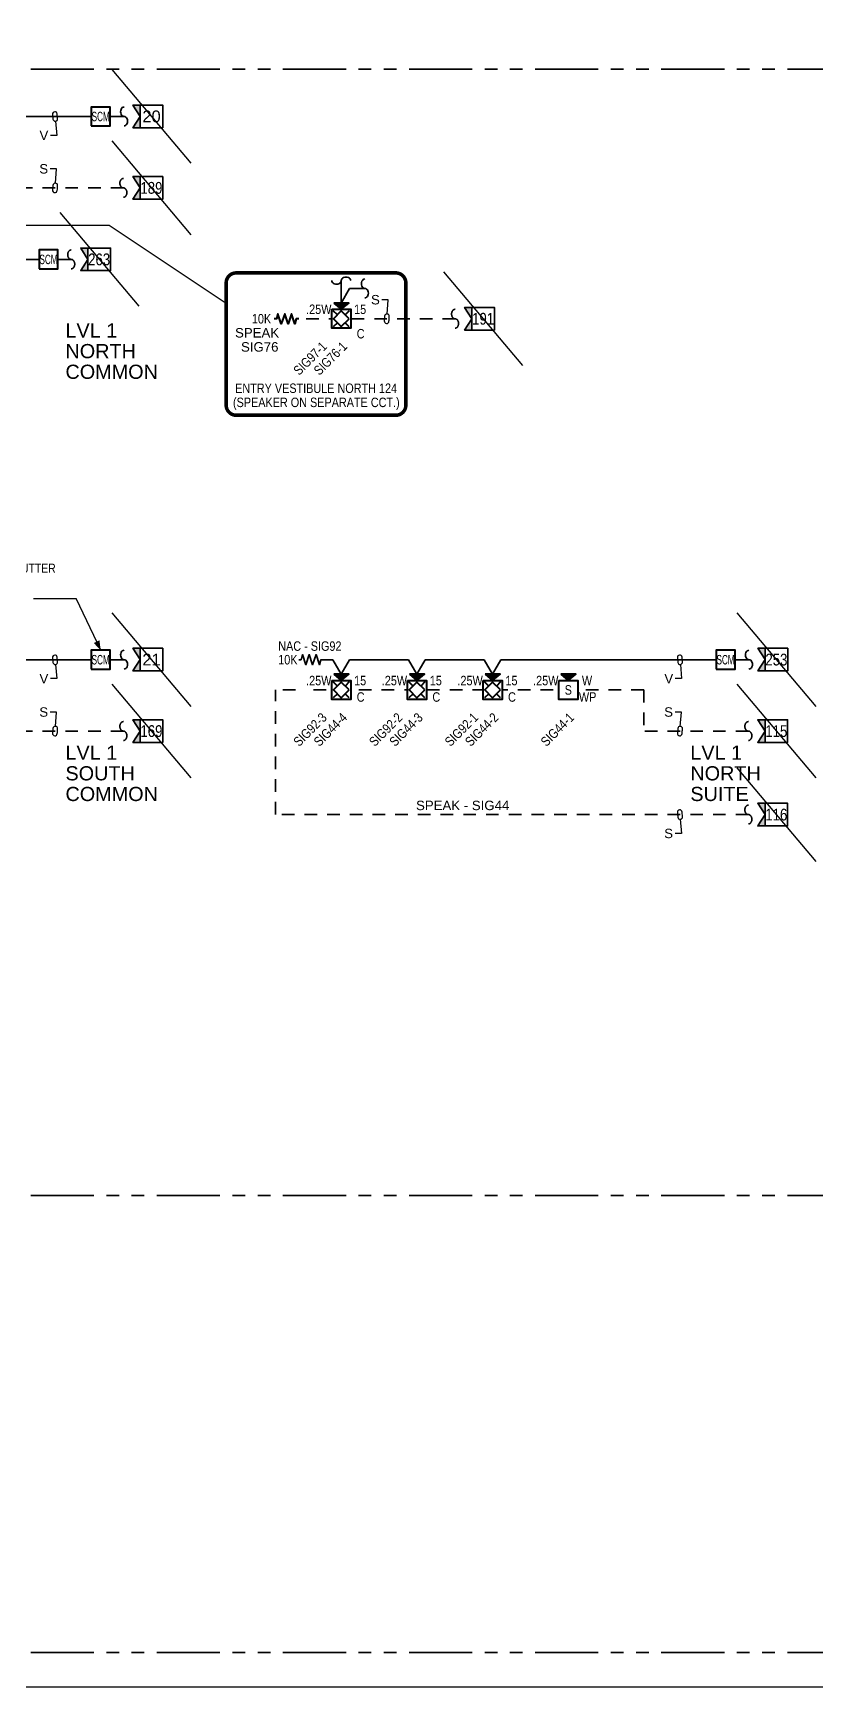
# Model space of a CAD drawing. Header units: inches. Extents: x 84 to 207, y -12 to 77.
# Drawn here: x 129.04 to 136.79, y -6.19 to 10.21 of the extents above; entities that cross this region are included whole.
import ezdxf
from ezdxf import colors
from ezdxf.entities.mleader import LeaderData, LeaderLine
from ezdxf.enums import TextEntityAlignment as Align
from ezdxf.math import Vec2, Vec3

# ---------------------------------------------------------------- set-up
doc = ezdxf.new("R2010")
doc.units = ezdxf.units.IN
doc.header["$MEASUREMENT"] = 0
doc.set_wipeout_variables(frame=1)
for name, pattern in [('DASHDOT', [1, 0.5, -0.25, 0, -0.25]), ('HIDDEN2', [0.1875, 0.125, -0.0625]), ('PHANTOM2', [1.25, 0.625, -0.125, 0.125, -0.125, 0.125, -0.125])]:
    doc.linetypes.add(name, pattern=pattern)
for name, color, linetype, lineweight in [('F-ALRM-DTCT', 23, 'Continuous', 40), ('F-ALRM-INDC', 83, 'Continuous', 40), ('F-ALRM-WIRE', 6, 'Continuous', 35), ('F-ALRM-WIRE-DTCT', 151, 'Continuous', 35), ('F-ALRM-WIRE-INDC', 3, 'Continuous', 35), ('F-ALRM-WIRE-SPKR', 221, 'HIDDEN2', 35), ('F-ANNO-DTCT', 151, 'Continuous', 25), ('F-ANNO-DTCT-ADDR', 143, 'Continuous', 25), ('F-ANNO-DTCT-DESC', 150, 'Continuous', 25), ('F-ANNO-DTCT-NOTE', 140, 'Continuous', 25), ('F-ANNO-INDC', 3, 'Continuous', 25), ('F-ANNO-INDC-ADDR', 91, 'Continuous', 25), ('F-ANNO-INDC-CAND', 120, 'Continuous', 25), ('F-ANNO-INDC-DESC', 111, 'Continuous', 25), ('F-ANNO-INDC-NOTE', 110, 'Continuous', 25), ('F-ANNO-KEYN', 7, 'Continuous', 25), ('F-ANNO-SPKR-ADDR', 210, 'Continuous', 25), ('F-ANNO-SPKR-WATT', 220, 'Continuous', 25), ('F-ANNO-TEXT', 7, 'Continuous', 25), ('F-ANNO-WIPE', 7, 'Continuous', 0)]:
    doc.layers.add(name, color=color, linetype=linetype, lineweight=lineweight)
doc.styles.add('Annotative', font='arial.ttf')
doc.styles.add('Body', font='', dxfattribs={"height": 0.09375})
doc.styles.add('MtXpl_Arial_Narrow', font='arial.ttf')
doc.styles.get("Standard").update_dxf_attribs({"font": 'arial.ttf'})
doc.styles.get('Body').set_extended_font_data('Arial Narrow')

# ---------------------------------------------------------------- blocks, each defined once
blk = doc.blocks.new('*U22')
at = {"layer": 'F-ANNO-INDC-ADDR', "style": 'Body', "flags": 8}
blk.add_attdef('NACTAG', text='', height=0.0938, rotation=45, dxfattribs=at).set_placement((-0.201, -0.218), align=Align.TOP_RIGHT)
at = {"layer": 'F-ANNO-INDC-DESC', "lineweight": 30, "flags": 51}
blk.add_attdef('DESCRIPTION', text='', height=0.0938, rotation=45, dxfattribs=at).set_placement((0.201, -0.218), align=Align.TOP_RIGHT)
at = {"layer": 'F-ANNO-INDC-NOTE', "lineweight": 30, "flags": 104}
blk.add_attdef('NOTES', text='', height=0.0938, dxfattribs=at).set_placement((-0.193, -0.069), align=Align.MIDDLE_RIGHT)
at = {"layer": 'F-ANNO-SPKR-ADDR', "style": 'Body', "flags": 8}
blk.add_attdef('SPEAKTAG', text='', height=0.0938, rotation=45, dxfattribs=at).set_placement((0, -0.218), align=Align.TOP_RIGHT)
at = {"linetype": 'ByBlock', "ltscale": 0.5}
blk.add_wipeout([(-0.094, 0.094), (0.094, 0.094), (0.094, -0.094), (-0.094, -0.094)], dxfattribs=at).dxf.layer = 'F-ANNO-WIPE'
at = {"color": 0, "linetype": 'ByBlock', "lineweight": -2, "ltscale": 0.5}
for p, q in [((-0.039, -0.039), (-0.079, -0.079)), ((0.079, -0.079), (0.039, -0.039))]:
    blk.add_line(p, q, dxfattribs=at)
at = {"color": 0, "linetype": 'ByBlock', "lineweight": -2, "style": 'Body', "flags": 9}
blk.add_attdef('WIRE', (-0.001, 0), '', height=0.00938, dxfattribs=at)
for tag, p in [('CONNFROM_SPEAK', (0, -0.134)), ('CONNFROM_NAC', (0, -0.121)), ('ELEVATION', (0, -0.108)), ('WIREDROP', (0, -0.145)), ('PID', (0, -0.096))]:
    blk.add_attdef(tag, text='', height=0.00938, dxfattribs=at).set_placement(p, align=Align.MIDDLE_CENTER)
at = {"layer": 'F-ANNO-INDC', "style": 'Body', "flags": 8}
blk.add_attdef('CEIL', text='', height=0.0938, dxfattribs=at).set_placement((0.193, -0.069), align=Align.MIDDLE_CENTER)
at = {"layer": 'F-ANNO-INDC-NOTE', "style": 'Body'}
blk.add_attdef('NOTE', text='', height=0.0938, dxfattribs=at).set_placement((-0.193, -0.069), align=Align.MIDDLE_CENTER)
at = {"linetype": 'ByBlock'}
blk.add_wipeout([(-0.075, 0.156), (0, 0.094), (0.075, 0.156)], dxfattribs=at).dxf.layer = 'F-ANNO-WIPE'
h = blk.add_hatch(color=0)
h.dxf.hatch_style = 1
h.paths.add_polyline_path([(0.075, 0.156), (-0.075, 0.156), (0, 0.094)])
at = {"color": 0, "linetype": 'ByBlock', "lineweight": -2, "ltscale": 0.5}
for p, q in [((-0.039, 0.039), (-0.079, 0.079)), ((0.079, 0.079), (0.039, 0.039))]:
    blk.add_line(p, q, dxfattribs=at)
for points in [[(-0.094, 0.094), (0.094, 0.094), (0.094, -0.094), (-0.094, -0.094)], [(0.077, 0), (0, 0.077), (-0.077, 0), (0, -0.077)]]:
    blk.add_lwpolyline(points, close=True, dxfattribs=at)
at = {"color": 0, "linetype": 'ByBlock', "lineweight": -2}
blk.add_lwpolyline([(-0.075, 0.156), (0, 0.094), (0.075, 0.156)], close=True, dxfattribs=at)
at = {"layer": 'F-ANNO-INDC', "style": 'Body', "flags": 8}
for tag, p in [('WG', (-0.193, 0.229)), ('WP', (0.193, 0.229))]:
    blk.add_attdef(tag, text='', height=0.0938, dxfattribs=at).set_placement(p, align=Align.MIDDLE_CENTER)
at = {"layer": 'F-ANNO-INDC-CAND', "style": 'Body', "flags": 8}
blk.add_attdef('CD', text='', height=0.0938, dxfattribs=at).set_placement((0.187, 0.093), align=Align.MIDDLE_CENTER)
at = {"layer": 'F-ANNO-SPKR-WATT', "linetype": 'Continuous', "style": 'Body', "flags": 8}
blk.add_attdef('WATT', text='', height=0.0938, dxfattribs=at).set_placement((-0.222, 0.093), align=Align.MIDDLE_CENTER)
blk = doc.blocks.new('*U50')
at = {"layer": 'F-ANNO-INDC-ADDR', "style": 'Body', "flags": 8}
blk.add_attdef('NACTAG', text='', height=0.0938, rotation=45, dxfattribs=at).set_placement((-0.201, -0.124), align=Align.TOP_RIGHT)
at = {"layer": 'F-ANNO-INDC-DESC', "lineweight": 30, "flags": 51}
blk.add_attdef('DESCRIPTION', text='', height=0.0938, rotation=45, dxfattribs=at).set_placement((0.201, -0.124), align=Align.TOP_RIGHT)
at = {"layer": 'F-ANNO-INDC-NOTE', "lineweight": 30, "flags": 104}
blk.add_attdef('NOTES', text='', height=0.0938, dxfattribs=at).set_placement((-0.193, 0.024), align=Align.MIDDLE_RIGHT)
at = {"layer": 'F-ANNO-SPKR-ADDR', "style": 'Body', "flags": 8}
blk.add_attdef('SPEAKTAG', text='', height=0.0938, rotation=45, dxfattribs=at).set_placement((0, -0.124), align=Align.TOP_RIGHT)
at = {"linetype": 'ByBlock', "ltscale": 0.5}
blk.add_wipeout([(-0.094, 0.187), (0.094, 0.187), (0.094, 0), (-0.094, 0)], dxfattribs=at).dxf.layer = 'F-ANNO-WIPE'
at = {"color": 0, "linetype": 'ByBlock', "lineweight": -2, "style": 'Body', "flags": 11}
for tag in ['WIRE', 'RISER']:
    blk.add_attdef(tag, (0, 0.094), '', height=0.00937, dxfattribs=at)
at = {"color": 0, "linetype": 'ByBlock', "lineweight": -2, "style": 'Body', "flags": 9}
for tag, height, p in [('CONNFROM_SPEAK', 0.00937, (0, -0.047)), ('CONNFROM_NAC', 0.00937, (0, -0.035)), ('ELEVATION', 0.00937, (0, -0.022)), ('WIREDROP', 0.00938, (0, -0.059))]:
    blk.add_attdef(tag, text='', height=height, dxfattribs=at).set_placement(p, align=Align.MIDDLE_CENTER)
at = {"style": 'Body', "flags": 9}
blk.add_attdef('PID', text='', height=0.00937, dxfattribs=at).set_placement((0, -0.01), align=Align.MIDDLE_CENTER)
at = {"layer": 'F-ANNO-INDC', "style": 'Body', "flags": 8}
blk.add_attdef('WP', text='', height=0.0938, dxfattribs=at).set_placement((0.193, 0.024), align=Align.MIDDLE_CENTER)
at = {"layer": 'F-ANNO-INDC-NOTE', "style": 'Body'}
blk.add_attdef('NOTE', text='', height=0.0938, dxfattribs=at).set_placement((-0.193, 0.024), align=Align.MIDDLE_CENTER)
at = {"linetype": 'ByBlock'}
blk.add_wipeout([(-0.075, 0.25), (0, 0.187), (0.075, 0.25)], dxfattribs=at).dxf.layer = 'F-ANNO-WIPE'
h = blk.add_hatch(color=0)
h.dxf.hatch_style = 1
h.paths.add_polyline_path([(0.075, 0.25), (-0.075, 0.25), (0, 0.187)])
at = {"color": 0, "linetype": 'ByBlock', "lineweight": -2, "ltscale": 0.5}
blk.add_lwpolyline([(-0.094, 0.187), (0.094, 0.187), (0.094, 0), (-0.094, 0)], close=True, dxfattribs=at)
at = {"color": 0, "linetype": 'ByBlock', "lineweight": -2}
blk.add_lwpolyline([(-0.075, 0.25), (0, 0.187), (0.075, 0.25)], close=True, dxfattribs=at)
at = {"color": 0, "linetype": 'ByBlock', "lineweight": 20, "style": 'Body'}
blk.add_text('S', height=0.0938, dxfattribs=at).set_placement((0, 0.094), align=Align.MIDDLE_CENTER)
at = {"layer": 'F-ANNO-INDC', "style": 'Body', "flags": 8}
blk.add_attdef('WG', text='', height=0.0938, dxfattribs=at).set_placement((0.186, 0.187), align=Align.MIDDLE_CENTER)
at = {"layer": 'F-ANNO-SPKR-WATT', "style": 'Body', "flags": 8}
blk.add_attdef('WATT', text='', height=0.0938, dxfattribs=at).set_placement((-0.222, 0.187), align=Align.MIDDLE_CENTER)
blk = doc.blocks.new('*U62')
at = {"color": 0, "linetype": 'ByBlock', "lineweight": -2}
blk.add_solid([(0, 0), (0.09375, 0.03125), (0.09375, -0.03125)], dxfattribs=at)
blk = doc.blocks.new('*U120')
at = {"color": 0, "linetype": 'ByBlock', "lineweight": -2}
for points in [[(0, 0.156), (-0.083, 0.3)], [(0, 0.156), (0.083, 0.3)], [(0.083, 0.3), (1.792, 0.3)]]:
    blk.add_lwpolyline(points, dxfattribs=at)
blk = doc.blocks.new('TML-LEFT')
at = {"layer": 'F-ALRM-WIRE'}
h = blk.add_hatch(color=256, dxfattribs=at)
h.dxf.hatch_style = 1
h.paths.add_polyline_path([(0.072, 0.112), (0, 0.112), (0.072, 0), (0, -0.112), (0.072, -0.112)])
for points in [[(0.072, 0.112), (0, 0.112), (0.072, 0), (0, -0.112), (0.072, -0.112)], [(0.072, -0.112), (0.296, -0.112), (0.296, 0.112), (0.072, 0.112)]]:
    blk.add_lwpolyline(points, close=True, dxfattribs=at)
at = {"style": 'Annotative'}
blk.add_attdef('#', text='', height=0.117, dxfattribs=at).set_placement((0.184, 0), align=Align.MIDDLE_CENTER)
blk = doc.blocks.new('*U86')
at = {"color": 0}
for centre, major_axis in [((-0.046875, 0), (-0.046875, 0)), ((0.046875, 0), (0.046875, 0))]:
    blk.add_ellipse(centre, major_axis=major_axis, ratio=0.740925497, start_param=0, end_param=3.141592654, dxfattribs=at)
blk = doc.blocks.new('*U85')
at = {"color": 0}
for centre, major_axis in [((-0.046875, 0), (-0.046875, 0)), ((0.046875, 0), (0.046875, 0))]:
    blk.add_ellipse(centre, major_axis=major_axis, ratio=0.740925497, start_param=0, end_param=3.141592654, dxfattribs=at)
blk = doc.blocks.new('*U70')
at = {"layer": 'F-ANNO-DTCT-ADDR', "style": 'Body', "flags": 8}
blk.add_attdef('ADDRESS', text='', height=0.0938, dxfattribs=at).set_placement((0, -0.124), align=Align.TOP_RIGHT)
at = {"layer": 'F-ANNO-DTCT-DESC', "lineweight": 30, "flags": 104}
blk.add_attdef('DESCRIPTION', text='', height=0.0938, dxfattribs=at).set_placement((0.149, -0.124), align=Align.TOP_RIGHT)
at = {"linetype": 'ByBlock', "lineweight": -2, "ltscale": 0.5}
blk.add_wipeout([(-0.094, 0), (0.094, 0), (0.094, 0.188), (-0.094, 0.188)], dxfattribs=at).dxf.layer = 'F-ANNO-WIPE'
at = {"color": 0, "linetype": 'ByBlock', "lineweight": -2, "ltscale": 0.5}
blk.add_lwpolyline([(-0.094, 0), (0.094, 0), (0.094, 0.188), (-0.094, 0.188)], close=True, dxfattribs=at)
at = {"color": 0, "linetype": 'ByBlock', "lineweight": -2, "style": 'Body', "flags": 8}
blk.add_attdef('DEVICE_TYPE', text='', height=0.0938, dxfattribs=at).set_placement((0, 0.094), align=Align.MIDDLE)
at = {"color": 0, "linetype": 'ByBlock', "lineweight": -2, "style": 'Body'}
for tag, p, flags in [('WIRE', (0, 0.094), 11), ('RISER', (0, 0.094), 11), ('WIREDROP', (-0.037, -0.079), 9), ('DEVTYPE', (-0.037, -0.039), 9), ('POINTTYPE', (-0.037, -0.052), 9), ('ELEVATION', (-0.037, -0.067), 9)]:
    blk.add_attdef(tag, p, '', height=0.00937, dxfattribs=dict(at, flags=flags))
at = {"layer": 'F-ANNO-DTCT', "lineweight": 25, "style": 'Body', "flags": 8}
blk.add_attdef('WP', text='', height=0.0938, dxfattribs=at).set_placement((0.189, 0.173), align=Align.MIDDLE)
blk.add_attdef('WG', text='', height=0.0938, dxfattribs=at).set_placement((-0.187, 0.048), align=Align.MIDDLE_CENTER)
at = {"layer": 'F-ANNO-DTCT-NOTE', "lineweight": 25, "flags": 104}
blk.add_attdef('NOTES', text='', height=0.0938, dxfattribs=at).set_placement((-0.151, 0.164), align=Align.TOP_RIGHT)
at = {"layer": 'F-ANNO-DTCT-NOTE', "lineweight": 25, "style": 'Body'}
blk.add_attdef('NOTE', text='', height=0.0938, dxfattribs=at).set_placement((-0.151, 0.164), align=Align.TOP_RIGHT)
blk = doc.blocks.new('WireTagLoop')
at = {"color": 0, "linetype": 'ByBlock', "lineweight": -2}
blk.add_lwpolyline([(-0.5, 0.5, 0.999484), (-0.5, -0.5), (0.5, -0.5, 0.999484), (0.5, 0.5, 0.000258)], format="xyb", close=True, dxfattribs=at)
blk = doc.blocks.new('*U64')
at = {"color": 0, "linetype": 'ByBlock', "lineweight": -2}
for points in [[(0, 0.156), (-0.083, 0.3)], [(0, 0.156), (0.083, 0.3)], [(0.083, 0.3), (0.667, 0.3)]]:
    blk.add_lwpolyline(points, dxfattribs=at)
blk = doc.blocks.new('*U132')
at = {"color": 0, "linetype": 'ByBlock', "lineweight": -2}
for points in [[(0, 0.156), (-0.083, 0.3)], [(0, 0.156), (0.083, 0.3)], [(0.083, 0.3), (2.542, 0.3)]]:
    blk.add_lwpolyline(points, dxfattribs=at)
blk = doc.blocks.new('*U121')
at = {"color": 0, "linetype": 'ByBlock', "lineweight": -2}
blk.add_lwpolyline([(0, 0), (-0.024, 0), (-0.039, -0.05), (-0.072, 0.05), (-0.106, -0.05), (-0.139, 0.05), (-0.173, -0.05), (-0.206, 0.05), (-0.221, 0), (-0.244, 0)], dxfattribs=at)
at = {"layer": 'F-ANNO-DTCT-NOTE', "lineweight": -3, "style": 'Body'}
blk.add_text('10K', height=0.0938, dxfattribs=at).set_placement((-0.447, 0), align=Align.MIDDLE_LEFT)
blk.add_attdef('CIRCUIT', text='', height=0.0938, dxfattribs=at).set_placement((-0.447, 0.135), align=Align.MIDDLE_LEFT)
blk = doc.blocks.new('*U134')
at = {"layer": 'F-ANNO-INDC-ADDR', "style": 'Body', "flags": 8}
blk.add_attdef('NACTAG', text='', height=0.0938, rotation=45, dxfattribs=at).set_placement((-0.201, -0.218), align=Align.TOP_RIGHT)
at = {"layer": 'F-ANNO-INDC-DESC', "lineweight": 30, "flags": 51}
blk.add_attdef('DESCRIPTION', text='', height=0.0938, rotation=45, dxfattribs=at).set_placement((0.201, -0.218), align=Align.TOP_RIGHT)
at = {"layer": 'F-ANNO-INDC-NOTE', "lineweight": 30, "flags": 104}
blk.add_attdef('NOTES', text='', height=0.0938, dxfattribs=at).set_placement((-0.193, -0.069), align=Align.MIDDLE_RIGHT)
at = {"layer": 'F-ANNO-SPKR-ADDR', "style": 'Body', "flags": 8}
blk.add_attdef('SPEAKTAG', text='', height=0.0938, rotation=45, dxfattribs=at).set_placement((0, -0.218), align=Align.TOP_RIGHT)
at = {"linetype": 'ByBlock', "ltscale": 0.5}
blk.add_wipeout([(-0.094, 0.094), (0.094, 0.094), (0.094, -0.094), (-0.094, -0.094)], dxfattribs=at).dxf.layer = 'F-ANNO-WIPE'
at = {"color": 0, "linetype": 'ByBlock', "lineweight": -2, "ltscale": 0.5}
for p, q in [((-0.039, -0.039), (-0.079, -0.079)), ((0.079, -0.079), (0.039, -0.039))]:
    blk.add_line(p, q, dxfattribs=at)
at = {"color": 0, "linetype": 'ByBlock', "lineweight": -2, "style": 'Body', "flags": 9}
blk.add_attdef('WIRE', (-0.001, 0), '', height=0.00938, dxfattribs=at)
for tag, p in [('CONNFROM_SPEAK', (0, -0.134)), ('CONNFROM_NAC', (0, -0.121)), ('ELEVATION', (0, -0.108)), ('WIREDROP', (0, -0.145)), ('PID', (0, -0.096))]:
    blk.add_attdef(tag, text='', height=0.00938, dxfattribs=at).set_placement(p, align=Align.MIDDLE_CENTER)
at = {"layer": 'F-ANNO-INDC', "style": 'Body', "flags": 8}
blk.add_attdef('CEIL', text='', height=0.0938, dxfattribs=at).set_placement((0.193, -0.148), align=Align.MIDDLE_CENTER)
at = {"layer": 'F-ANNO-INDC-NOTE', "style": 'Body'}
blk.add_attdef('NOTE', text='', height=0.0938, dxfattribs=at).set_placement((-0.193, -0.069), align=Align.MIDDLE_CENTER)
at = {"linetype": 'ByBlock'}
blk.add_wipeout([(-0.075, 0.156), (0, 0.094), (0.075, 0.156)], dxfattribs=at).dxf.layer = 'F-ANNO-WIPE'
h = blk.add_hatch(color=0)
h.dxf.hatch_style = 1
h.paths.add_polyline_path([(0.075, 0.156), (-0.075, 0.156), (0, 0.094)])
at = {"color": 0, "linetype": 'ByBlock', "lineweight": -2, "ltscale": 0.5}
for p, q in [((-0.039, 0.039), (-0.079, 0.079)), ((0.079, 0.079), (0.039, 0.039))]:
    blk.add_line(p, q, dxfattribs=at)
for points in [[(-0.094, 0.094), (0.094, 0.094), (0.094, -0.094), (-0.094, -0.094)], [(0.077, 0), (0, 0.077), (-0.077, 0), (0, -0.077)]]:
    blk.add_lwpolyline(points, close=True, dxfattribs=at)
at = {"color": 0, "linetype": 'ByBlock', "lineweight": -2}
blk.add_lwpolyline([(-0.075, 0.156), (0, 0.094), (0.075, 0.156)], close=True, dxfattribs=at)
at = {"layer": 'F-ANNO-INDC', "style": 'Body', "flags": 8}
for tag, p in [('WG', (-0.193, 0.229)), ('WP', (0.193, 0.229))]:
    blk.add_attdef(tag, text='', height=0.0938, dxfattribs=at).set_placement(p, align=Align.MIDDLE_CENTER)
at = {"layer": 'F-ANNO-INDC-CAND', "style": 'Body', "flags": 8}
blk.add_attdef('CD', text='', height=0.0938, dxfattribs=at).set_placement((0.187, 0.094), align=Align.MIDDLE_CENTER)
at = {"layer": 'F-ANNO-SPKR-WATT', "linetype": 'Continuous', "style": 'Body', "flags": 8}
blk.add_attdef('WATT', text='', height=0.0938, dxfattribs=at).set_placement((-0.222, 0.094), align=Align.MIDDLE_CENTER)
blk = doc.blocks.new('*U82')
at = {"color": 0}
for centre, major_axis in [((-0.046875, 0), (-0.046875, 0)), ((0.046875, 0), (0.046875, 0))]:
    blk.add_ellipse(centre, major_axis=major_axis, ratio=0.740925497, start_param=0, end_param=3.141592654, dxfattribs=at)
blk = doc.blocks.new('*U84')
at = {"color": 0, "linetype": 'ByBlock', "lineweight": -2}
blk.add_lwpolyline([(0, 0), (-0.024, 0), (-0.039, -0.05), (-0.072, 0.05), (-0.106, -0.05), (-0.139, 0.05), (-0.173, -0.05), (-0.206, 0.05), (-0.221, 0), (-0.244, 0)], dxfattribs=at)
at = {"layer": 'F-ANNO-INDC-NOTE', "lineweight": -3, "style": 'Body'}
blk.add_text('10K', height=0.0938, dxfattribs=at).set_placement((-0.273, 0), align=Align.MIDDLE_RIGHT)
blk.add_attdef('CIRCUIT', text='', height=0.0938, dxfattribs=at).set_placement((0.394, 0.055), align=Align.MIDDLE_RIGHT)

msp = doc.modelspace()

# ---------------------------------------------------------------- linework, layer by layer
at = {"layer": 'Defpoints', "color": 1}
for p, q in [((129.816, 9.14), (130.599, 8.21)), ((133.104, 7.842), (133.887, 6.912)), ((129.816, 3.753), (130.599, 2.823)), ((136.011, 3.753), (136.793, 2.823)), ((136.011, 2.925), (136.793, 1.995))]:
    msp.add_line(p, q, dxfattribs=at)
at = {"layer": 'F-ALRM-WIRE-DTCT', "color": 251, "linetype": 'PHANTOM2', "true_color": 0x636466}
for p, q in [((119.012, 9.852), (153.703, 9.852)), ((119.012, -1.317), (153.703, -1.317)), ((119.012, -5.851), (149.091, -5.851))]:
    msp.add_line(p, q, dxfattribs=at)
at = {"layer": 'F-ALRM-WIRE-INDC'}
msp.add_line((132.006, 3.996), (131.912, 3.996), dxfattribs=at)
for points in [[(129.413, 7.966), (126.645, 7.966)], [(132.173, 7.678), (132.324, 7.678)]]:
    msp.add_lwpolyline(points, dxfattribs=at)
at = {"layer": 'F-ALRM-WIRE-SPKR'}
msp.add_line((131.437, 2.46), (131.437, 3.696), dxfattribs=at)
for points in [[(129.93, 8.675), (128.895, 8.675)], [(133.218, 7.377), (131.668, 7.377)], [(135.09, 3.696), (131.808, 3.696)], [(135.09, 3.696), (135.09, 3.288)], [(129.93, 3.288), (128.895, 3.288)], [(136.125, 3.288), (135.09, 3.288)], [(136.125, 2.46), (131.437, 2.46)]]:
    msp.add_lwpolyline(points, dxfattribs=at)
at = {"layer": 'F-ANNO-TEXT', "lineweight": 25}
msp.add_line((129.79, 8.302), (126.448, 8.302), dxfattribs=at)
msp.add_lwpolyline([(130.949, 7.527), (129.79, 8.302)], dxfattribs=at)
at = {"layer": 'F-ANNO-TEXT'}
for points in [[(129.039, 4.603), (129.461, 4.603)], [(129.705, 4.09), (129.461, 4.603)]]:
    msp.add_lwpolyline(points, dxfattribs=at)

# ---------------------------------------------------------------- block references
at = {"layer": 'F-ALRM-WIRE', "rotation": 180}
msp.add_blockref('*U82', (132.09, 7.755), dxfattribs=at)
at = {"layer": 'F-ALRM-WIRE-INDC'}
for name, p in [('*U120', (128.145, 9.083)), ('*U120', (128.145, 3.696)), ('*U132', (133.59, 3.696))]:
    msp.add_blockref(name, p, dxfattribs=at)
at = {"layer": 'F-ALRM-WIRE-INDC', "rotation": 90}
for p in [(129.937, 9.383), (129.937, 3.996), (136.131, 3.996)]:
    msp.add_blockref('*U85', p, dxfattribs=at)
at = {"layer": 'F-ALRM-WIRE-INDC'}
msp.add_blockref('*U121', (131.912, 3.996), dxfattribs=at).add_auto_attribs({'CIRCUIT': 'NAC - SIG92'})
at = {"layer": 'F-ALRM-WIRE-SPKR', "rotation": 90}
for p in [(129.93, 8.675), (129.413, 7.966), (133.218, 7.377), (129.93, 3.288), (136.125, 3.288), (136.125, 2.46)]:
    msp.add_blockref('*U86', p, dxfattribs=at)
at = {"layer": 'F-ANNO-KEYN'}
for p, values in [((130.025, 9.384), {'#': '20'}), ((130.025, 3.997), {'#': '21'})]:
    msp.add_blockref('TML-LEFT', p, dxfattribs=at).add_auto_attribs(values)
ref = msp.add_blockref('TML-LEFT', (130.024, 8.675), dxfattribs=at)
ref.add_attrib('#', '189', dxfattribs={"layer": '0', "height": 0.1172, "style": 'Annotative', "width": 0.8}).set_placement((130.208, 8.675), align=Align.MIDDLE_CENTER)
ref = msp.add_blockref('TML-LEFT', (129.507, 7.966), dxfattribs=at)
ref.add_attrib('#', '263', dxfattribs={"layer": '0', "height": 0.1172, "style": 'Annotative', "width": 0.8}).set_placement((129.69, 7.966), align=Align.MIDDLE_CENTER)
ref = msp.add_blockref('TML-LEFT', (133.312, 7.377), dxfattribs=at)
ref.add_attrib('#', '191', dxfattribs={"layer": '0', "height": 0.1172, "style": 'Annotative', "width": 0.8}).set_placement((133.496, 7.377), align=Align.MIDDLE_CENTER)
ref = msp.add_blockref('TML-LEFT', (136.219, 3.997), dxfattribs=at)
ref.add_attrib('#', '253', dxfattribs={"layer": '0', "height": 0.1172, "style": 'Annotative', "width": 0.8}).set_placement((136.403, 3.997), align=Align.MIDDLE_CENTER)
ref = msp.add_blockref('TML-LEFT', (130.024, 3.288), dxfattribs=at)
ref.add_attrib('#', '169', dxfattribs={"layer": '0', "height": 0.1172, "style": 'Annotative', "width": 0.8}).set_placement((130.208, 3.288), align=Align.MIDDLE_CENTER)
ref = msp.add_blockref('TML-LEFT', (136.218, 3.288), dxfattribs=at)
ref.add_attrib('#', '115', dxfattribs={"layer": '0', "height": 0.1172, "style": 'Annotative', "width": 0.8}).set_placement((136.402, 3.288), align=Align.MIDDLE_CENTER)
ref = msp.add_blockref('TML-LEFT', (136.218, 2.46), dxfattribs=at)
ref.add_attrib('#', '116', dxfattribs={"layer": '0', "height": 0.1172, "style": 'Annotative', "width": 0.8}).set_placement((136.402, 2.46), align=Align.MIDDLE_CENTER)
at = {"layer": 'F-ANNO-TEXT', "rotation": 115.4357476963946}
msp.add_blockref('*U62', (129.705, 4.09), dxfattribs=at)

# ---------------------------------------------------------------- texts
at = {"layer": 'F-ALRM-INDC', "style": 'MtXpl_Arial_Narrow'}
for s, height, p in [('SPEAK', 0.0938, (131.037, 7.191)), ('SIG76', 0.0938, (131.096, 7.051)), ('SPEAK - SIG44', 0.09375, (132.831, 2.504))]:
    msp.add_text(s, height=height, dxfattribs=at).set_placement(p)
at = {"layer": 'F-ANNO-TEXT', "color": 8, "true_color": 0x808080, "style": 'MtXpl_Arial_Narrow'}
for s, p in [('LVL 1', (129.356, 7.191)), ('NORTH', (129.356, 6.986)), ('COMMON', (129.356, 6.781)), ('LVL 1', (129.356, 3.004)), ('LVL 1', (135.55, 3.004)), ('SOUTH', (129.356, 2.799)), ('NORTH', (135.55, 2.799)), ('COMMON', (129.356, 2.594)), ('SUITE', (135.55, 2.594))]:
    msp.add_text(s, height=0.1406, dxfattribs=at).set_placement(p)
at = {"layer": 'F-ANNO-TEXT', "lineweight": 25, "style": 'Body'}
for s, p in [('ENTRY VESTIBULE NORTH 124', (132.643, 6.688)), ('(SPEAKER ON SEPARATE CCT.)', (132.669, 6.548))]:
    msp.add_text(s, height=0.09375, dxfattribs=at).set_placement(p, align=Align.MIDDLE_RIGHT)
at = {"layer": 'F-ANNO-TEXT', "style": 'Body'}
msp.add_text('LOCATED IN GUTTER', height=0.09, dxfattribs=at).set_placement((128.188, 4.903), align=Align.MIDDLE_LEFT)

# ---------------------------------------------------------------- leaders
at = {"layer": 'F-ALRM-WIRE-INDC'}
ml = msp.add_multileader_mtext('Standard', dxfattribs=at)
ml.set_content('V', color=256, style='MtXpl_Arial_Narrow')
ml.set_leader_properties(color=256, linetype='Continuous')
ml.set_arrow_properties(name='WireTagLoop')
ml.build(insert=Vec2(0, 0))
ml.multileader.update_dxf_attribs({"text_left_attachment_type": 2, "text_right_attachment_type": 2, "text_bottom_attachment_type": 2, "dogleg_length": 0.0625, "arrow_head_size": 0.0469})
ctx = ml.context
ctx.base_point, ctx.char_height, ctx.arrow_head_size, ctx.landing_gap_size, ctx.plane_origin = Vec3(129.08, 9.195), 0.0938, 0.0469, 0.02, Vec3(87.138, 8.498)
ctx.left_attachment, ctx.right_attachment, ctx.top_attachment, ctx.text_align_type = 2, 2, 2, 2
notes = []
notes.append((ctx, [(0, (1, 1, 0), (129.269, 9.195), (-1, 0), 0.0625, [(0, [(129.253, 9.383)], 0, [])])]))
ctx.mtext.insert, ctx.mtext.alignment, ctx.mtext.flow_direction = Vec3(129.186, 9.242), 3, 5
ml = msp.add_multileader_mtext('Standard', dxfattribs=at)
ml.set_content('V', color=256, style='MtXpl_Arial_Narrow')
ml.set_leader_properties(color=256, linetype='Continuous')
ml.set_arrow_properties(name='WireTagLoop')
ml.build(insert=Vec2(0, 0))
ml.multileader.update_dxf_attribs({"text_left_attachment_type": 2, "text_right_attachment_type": 2, "text_bottom_attachment_type": 2, "dogleg_length": 0.0625, "arrow_head_size": 0.0469})
ctx = ml.context
ctx.base_point, ctx.char_height, ctx.arrow_head_size, ctx.landing_gap_size, ctx.plane_origin = Vec3(129.08, 3.808), 0.0938, 0.0469, 0.02, Vec3(87.138, 3.58)
ctx.left_attachment, ctx.right_attachment, ctx.top_attachment, ctx.text_align_type = 2, 2, 2, 2
notes.append((ctx, [(0, (1, 1, 0), (129.269, 3.808), (-1, 0), 0.0625, [(0, [(129.253, 3.995)], 0, [])])]))
ctx.mtext.insert, ctx.mtext.alignment, ctx.mtext.flow_direction = Vec3(129.186, 3.854), 3, 5
ml = msp.add_multileader_mtext('Standard', dxfattribs=at)
ml.set_content('V', color=256, style='MtXpl_Arial_Narrow')
ml.set_leader_properties(color=256, linetype='Continuous')
ml.set_arrow_properties(name='WireTagLoop')
ml.build(insert=Vec2(0, 0))
ml.multileader.update_dxf_attribs({"text_left_attachment_type": 2, "text_right_attachment_type": 2, "text_bottom_attachment_type": 2, "dogleg_length": 0.0625, "arrow_head_size": 0.0469})
ctx = ml.context
ctx.base_point, ctx.char_height, ctx.arrow_head_size, ctx.landing_gap_size, ctx.plane_origin = Vec3(135.274, 3.808), 0.0938, 0.0469, 0.02, Vec3(93.332, 3.11)
ctx.left_attachment, ctx.right_attachment, ctx.top_attachment, ctx.text_align_type = 2, 2, 2, 2
notes.append((ctx, [(0, (1, 1, 0), (135.463, 3.808), (-1, 0), 0.0625, [(0, [(135.447, 3.995)], 0, [])])]))
ctx.mtext.insert, ctx.mtext.alignment, ctx.mtext.flow_direction = Vec3(135.38, 3.854), 3, 5
at = {"layer": 'F-ALRM-WIRE-SPKR'}
ml = msp.add_multileader_mtext('Standard', dxfattribs=at)
ml.set_content('S', color=256, style='MtXpl_Arial_Narrow')
ml.set_leader_properties(color=256, linetype='Continuous')
ml.set_arrow_properties(name='WireTagLoop')
ml.build(insert=Vec2(0, 0))
ml.multileader.update_dxf_attribs({"text_left_attachment_type": 2, "text_right_attachment_type": 2, "text_bottom_attachment_type": 2, "dogleg_length": 0.0625, "arrow_head_size": 0.0469})
ctx = ml.context
ctx.base_point, ctx.char_height, ctx.arrow_head_size, ctx.landing_gap_size, ctx.plane_origin = Vec3(129.089, 8.863), 0.0938, 0.0469, 0.02, Vec3(87.138, 19.002)
ctx.left_attachment, ctx.right_attachment, ctx.top_attachment, ctx.text_align_type = 2, 2, 2, 2
notes.append((ctx, [(0, (1, 1, 0), (129.267, 8.863), (-1, 0), 0.0625, [(0, [(129.253, 8.675)], 0, [])])]))
ctx.mtext.insert, ctx.mtext.alignment, ctx.mtext.flow_direction = Vec3(129.184, 8.911), 3, 5
ml = msp.add_multileader_mtext('Standard', dxfattribs=at)
ml.set_content('S', color=256, style='MtXpl_Arial_Narrow')
ml.set_leader_properties(color=256, linetype='Continuous')
ml.set_arrow_properties(name='WireTagLoop')
ml.build(insert=Vec2(0, 0))
ml.multileader.update_dxf_attribs({"text_left_attachment_type": 2, "text_right_attachment_type": 2, "text_bottom_attachment_type": 2, "dogleg_length": 0.0625, "arrow_head_size": 0.0469})
ctx = ml.context
ctx.base_point, ctx.char_height, ctx.arrow_head_size, ctx.landing_gap_size, ctx.plane_origin = Vec3(129.089, 3.476), 0.0938, 0.0469, 0.02, Vec3(87.138, 14.085)
ctx.left_attachment, ctx.right_attachment, ctx.top_attachment, ctx.text_align_type = 2, 2, 2, 2
notes.append((ctx, [(0, (1, 1, 0), (129.267, 3.476), (-1, 0), 0.0625, [(0, [(129.253, 3.288)], 0, [])])]))
ctx.mtext.insert, ctx.mtext.alignment, ctx.mtext.flow_direction = Vec3(129.184, 3.524), 3, 5
ml = msp.add_multileader_mtext('Standard', dxfattribs=at)
ml.set_content('S', color=256, style='MtXpl_Arial_Narrow')
ml.set_leader_properties(color=256, linetype='Continuous')
ml.set_arrow_properties(name='WireTagLoop')
ml.build(insert=Vec2(0, 0))
ml.multileader.update_dxf_attribs({"text_left_attachment_type": 2, "text_right_attachment_type": 2, "text_bottom_attachment_type": 2, "dogleg_length": 0.0625, "arrow_head_size": 0.0469})
ctx = ml.context
ctx.base_point, ctx.char_height, ctx.arrow_head_size, ctx.landing_gap_size, ctx.plane_origin = Vec3(135.284, 3.476), 0.0938, 0.0469, 0.02, Vec3(93.332, 13.615)
ctx.left_attachment, ctx.right_attachment, ctx.top_attachment, ctx.text_align_type = 2, 2, 2, 2
notes.append((ctx, [(0, (1, 1, 0), (135.461, 3.476), (-1, 0), 0.0625, [(0, [(135.447, 3.288)], 0, [])])]))
ctx.mtext.insert, ctx.mtext.alignment, ctx.mtext.flow_direction = Vec3(135.378, 3.524), 3, 5
ml = msp.add_multileader_mtext('Standard', dxfattribs=at)
ml.set_content('S', color=256, style='MtXpl_Arial_Narrow')
ml.set_leader_properties(color=256, linetype='Continuous')
ml.set_arrow_properties(name='WireTagLoop')
ml.build(insert=Vec2(0, 0))
ml.multileader.update_dxf_attribs({"text_left_attachment_type": 2, "text_right_attachment_type": 2, "text_bottom_attachment_type": 2, "dogleg_length": 0.0625, "arrow_head_size": 0.0469})
ctx = ml.context
ctx.base_point, ctx.char_height, ctx.arrow_head_size, ctx.landing_gap_size, ctx.plane_origin = Vec3(135.284, 2.272), 0.0938, 0.0469, 0.02, Vec3(93.332, 1.575)
ctx.left_attachment, ctx.right_attachment, ctx.top_attachment, ctx.text_align_type = 2, 2, 2, 2
notes.append((ctx, [(0, (1, 1, 0), (135.461, 2.272), (-1, 0), 0.0625, [(0, [(135.447, 2.46)], 0, [])])]))
ctx.mtext.insert, ctx.mtext.alignment, ctx.mtext.flow_direction = Vec3(135.378, 2.32), 3, 5
for ctx, leaders in notes:
    for number, flags, end, landing, length, lines in leaders:
        leader = LeaderData()
        leader.index, (leader.has_last_leader_line, leader.has_dogleg_vector, leader.attachment_direction) = number, flags
        leader.last_leader_point, leader.dogleg_vector, leader.dogleg_length = Vec3(end), Vec3(landing), length
        for number, points, colour, breaks in lines:
            line = LeaderLine()
            line.index, line.vertices, line.color, line.breaks = number, Vec3.list(points), colors.encode_raw_color(colour), breaks
            leader.lines.append(line)
        ctx.leaders.append(leader)

# ---------------------------------------------------------------- next in the draw order: block references
at = {"layer": 'F-ALRM-DTCT'}
ref = msp.add_blockref('*U70', (129.705, 9.289), dxfattribs=at)
ref.add_attrib('DEVICE_TYPE', 'SCM', dxfattribs={"layer": '0', "color": 0, "linetype": 'ByBlock', "lineweight": -2, "height": 0.0938, "style": 'Body', "width": 0.75}).set_placement((129.705, 9.383), align=Align.MIDDLE)
ref = msp.add_blockref('*U70', (129.188, 7.872), dxfattribs=at)
ref.add_attrib('DEVICE_TYPE', 'SCM', dxfattribs={"layer": '0', "color": 0, "linetype": 'ByBlock', "lineweight": -2, "height": 0.0938, "style": 'Body', "width": 0.75}).set_placement((129.188, 7.966), align=Align.MIDDLE)
ref = msp.add_blockref('*U70', (129.705, 3.902), dxfattribs=at)
ref.add_attrib('DEVICE_TYPE', 'SCM', dxfattribs={"layer": '0', "color": 0, "linetype": 'ByBlock', "lineweight": -2, "height": 0.0938, "style": 'Body', "width": 0.75}).set_placement((129.705, 3.996), align=Align.MIDDLE)
ref = msp.add_blockref('*U70', (135.899, 3.902), dxfattribs=at)
ref.add_attrib('DEVICE_TYPE', 'SCM', dxfattribs={"layer": '0', "color": 0, "linetype": 'ByBlock', "lineweight": -2, "height": 0.0938, "style": 'Body', "width": 0.75}).set_placement((135.899, 3.996), align=Align.MIDDLE)
at = {"layer": 'F-ALRM-INDC'}
ref = msp.add_blockref('*U134', (132.09, 7.377), dxfattribs=at)
ref.add_attrib('CEIL', 'C', dxfattribs={"layer": 'F-ANNO-INDC', "height": 0.0938, "style": 'Body'}).set_placement((132.282, 7.229), align=Align.MIDDLE_CENTER)
ref.add_attrib('NACTAG', 'SIG97-1', dxfattribs={"layer": 'F-ANNO-INDC-ADDR', "height": 0.0938, "rotation": 45, "style": 'Body'}).set_placement((131.889, 7.159), align=Align.TOP_RIGHT)
ref.add_attrib('CD', '15', dxfattribs={"layer": 'F-ANNO-INDC-CAND', "height": 0.0938, "style": 'Body'}).set_placement((132.277, 7.471), align=Align.MIDDLE_CENTER)
ref.add_attrib('SPEAKTAG', 'SIG76-1', dxfattribs={"layer": 'F-ANNO-SPKR-ADDR', "height": 0.0938, "rotation": 45, "style": 'Body'}).set_placement((132.09, 7.159), align=Align.TOP_RIGHT)
ref.add_attrib('WATT', '.25W', dxfattribs={"layer": 'F-ANNO-SPKR-WATT', "linetype": 'Continuous', "height": 0.0938, "style": 'Body'}).set_placement((131.867, 7.471), align=Align.MIDDLE_CENTER)
ref = msp.add_blockref('*U22', (133.59, 3.696), dxfattribs=at)
ref.add_attrib('CEIL', 'C', dxfattribs={"layer": 'F-ANNO-INDC', "height": 0.0938, "style": 'Body'}).set_placement((133.782, 3.626), align=Align.MIDDLE_CENTER)
ref.add_attrib('NACTAG', 'SIG92-1', dxfattribs={"layer": 'F-ANNO-INDC-ADDR', "height": 0.0938, "rotation": 45, "style": 'Body'}).set_placement((133.389, 3.478), align=Align.TOP_RIGHT)
ref.add_attrib('CD', '15', dxfattribs={"layer": 'F-ANNO-INDC-CAND', "height": 0.0938, "style": 'Body'}).set_placement((133.777, 3.789), align=Align.MIDDLE_CENTER)
ref.add_attrib('SPEAKTAG', 'SIG44-2', dxfattribs={"layer": 'F-ANNO-SPKR-ADDR', "height": 0.0938, "rotation": 45, "style": 'Body'}).set_placement((133.59, 3.478), align=Align.TOP_RIGHT)
ref.add_attrib('WATT', '.25W', dxfattribs={"layer": 'F-ANNO-SPKR-WATT', "linetype": 'Continuous', "height": 0.0938, "style": 'Body'}).set_placement((133.367, 3.789), align=Align.MIDDLE_CENTER)
ref = msp.add_blockref('*U50', (134.34, 3.602), dxfattribs=at)
ref.add_attrib('WG', 'W', dxfattribs={"layer": 'F-ANNO-INDC', "height": 0.0938, "style": 'Body'}).set_placement((134.526, 3.789), align=Align.MIDDLE_CENTER)
ref.add_attrib('WP', 'WP', dxfattribs={"layer": 'F-ANNO-INDC', "height": 0.0938, "style": 'Body'}).set_placement((134.532, 3.626), align=Align.MIDDLE_CENTER)
ref.add_attrib('SPEAKTAG', 'SIG44-1', dxfattribs={"layer": 'F-ANNO-SPKR-ADDR', "height": 0.0938, "rotation": 45, "style": 'Body'}).set_placement((134.34, 3.478), align=Align.TOP_RIGHT)
ref.add_attrib('WATT', '.25W', dxfattribs={"layer": 'F-ANNO-SPKR-WATT', "height": 0.0938, "style": 'Body'}).set_placement((134.117, 3.789), align=Align.MIDDLE_CENTER)

# ---------------------------------------------------------------- next in the draw order: linework, layer by layer
at = {"layer": 'Defpoints', "color": 1}
for p, q in [((129.817, 9.849), (130.6, 8.919)), ((129.299, 8.431), (130.082, 7.501)), ((129.817, 4.462), (130.6, 3.532)), ((136.011, 4.462), (136.794, 3.532))]:
    msp.add_line(p, q, dxfattribs=at)
at = {"layer": 'F-ALRM-WIRE-INDC'}
msp.add_line((132.09, 7.533), (132.09, 7.755), dxfattribs=at)
msp.add_lwpolyline([(132.09, 7.533), (132.173, 7.678)], dxfattribs=at)
at = {"layer": 'F-ANNO-TEXT', "color": 8, "linetype": 'DASHDOT', "ltscale": 0.35, "true_color": 0x808080, "const_width": 0.035}
msp.add_lwpolyline([(131.049, 7.832), (132.63, 7.832, -0.414214), (132.73, 7.732), (132.73, 6.52, -0.414214), (132.63, 6.42), (131.049, 6.42, -0.414214), (130.949, 6.52), (130.949, 7.732, -0.414214)], format="xyb", close=True, dxfattribs=at)

# ---------------------------------------------------------------- next in the draw order: block references
at = {"layer": 'F-ALRM-INDC'}
msp.add_blockref('*U84', (131.668, 7.377), dxfattribs=at)
ref = msp.add_blockref('*U22', (132.84, 3.696), dxfattribs=at)
ref.add_attrib('CEIL', 'C', dxfattribs={"layer": 'F-ANNO-INDC', "height": 0.0938, "style": 'Body'}).set_placement((133.032, 3.626), align=Align.MIDDLE_CENTER)
ref.add_attrib('NACTAG', 'SIG92-2', dxfattribs={"layer": 'F-ANNO-INDC-ADDR', "height": 0.0938, "rotation": 45, "style": 'Body'}).set_placement((132.639, 3.478), align=Align.TOP_RIGHT)
ref.add_attrib('CD', '15', dxfattribs={"layer": 'F-ANNO-INDC-CAND', "height": 0.0938, "style": 'Body'}).set_placement((133.027, 3.789), align=Align.MIDDLE_CENTER)
ref.add_attrib('SPEAKTAG', 'SIG44-3', dxfattribs={"layer": 'F-ANNO-SPKR-ADDR', "height": 0.0938, "rotation": 45, "style": 'Body'}).set_placement((132.84, 3.478), align=Align.TOP_RIGHT)
ref.add_attrib('WATT', '.25W', dxfattribs={"layer": 'F-ANNO-SPKR-WATT', "linetype": 'Continuous', "height": 0.0938, "style": 'Body'}).set_placement((132.617, 3.789), align=Align.MIDDLE_CENTER)
at = {"layer": 'F-ALRM-WIRE', "rotation": 90}
msp.add_blockref('*U82', (132.324, 7.678), dxfattribs=at)

# ---------------------------------------------------------------- next in the draw order: leaders
at = {"layer": 'F-ALRM-WIRE-SPKR'}
ml = msp.add_multileader_mtext('Standard', dxfattribs=at)
ml.set_content('S', color=256, style='MtXpl_Arial_Narrow')
ml.set_leader_properties(color=256, linetype='Continuous')
ml.set_arrow_properties(name='WireTagLoop')
ml.build(insert=Vec2(0, 0))
ml.multileader.update_dxf_attribs({"text_left_attachment_type": 2, "text_right_attachment_type": 2, "text_bottom_attachment_type": 2, "dogleg_length": 0.0625, "arrow_head_size": 0.0469})
ctx = ml.context
ctx.base_point, ctx.char_height, ctx.arrow_head_size, ctx.landing_gap_size, ctx.plane_origin = Vec3(132.377, 7.565), 0.0938, 0.0469, 0.02, Vec3(90.426, 17.705)
ctx.left_attachment, ctx.right_attachment, ctx.top_attachment, ctx.text_align_type = 2, 2, 2, 2
notes = []
notes.append((ctx, [(0, (1, 1, 0), (132.555, 7.565), (-1, 0), 0.0625, [(0, [(132.541, 7.377)], 0, [])])]))
ctx.mtext.insert, ctx.mtext.alignment, ctx.mtext.flow_direction = Vec3(132.472, 7.613), 3, 5
for ctx, leaders in notes:
    for number, flags, end, landing, length, lines in leaders:
        leader = LeaderData()
        leader.index, (leader.has_last_leader_line, leader.has_dogleg_vector, leader.attachment_direction) = number, flags
        leader.last_leader_point, leader.dogleg_vector, leader.dogleg_length = Vec3(end), Vec3(landing), length
        for number, points, colour, breaks in lines:
            line = LeaderLine()
            line.index, line.vertices, line.color, line.breaks = number, Vec3.list(points), colors.encode_raw_color(colour), breaks
            leader.lines.append(line)
        ctx.leaders.append(leader)

# ---------------------------------------------------------------- next in the draw order: block references
at = {"layer": 'F-ALRM-INDC'}
ref = msp.add_blockref('*U22', (132.09, 3.696), dxfattribs=at)
ref.add_attrib('CEIL', 'C', dxfattribs={"layer": 'F-ANNO-INDC', "height": 0.0938, "style": 'Body'}).set_placement((132.282, 3.626), align=Align.MIDDLE_CENTER)
ref.add_attrib('NACTAG', 'SIG92-3', dxfattribs={"layer": 'F-ANNO-INDC-ADDR', "height": 0.0938, "rotation": 45, "style": 'Body'}).set_placement((131.889, 3.478), align=Align.TOP_RIGHT)
ref.add_attrib('CD', '15', dxfattribs={"layer": 'F-ANNO-INDC-CAND', "height": 0.0938, "style": 'Body'}).set_placement((132.277, 3.789), align=Align.MIDDLE_CENTER)
ref.add_attrib('SPEAKTAG', 'SIG44-4', dxfattribs={"layer": 'F-ANNO-SPKR-ADDR', "height": 0.0938, "rotation": 45, "style": 'Body'}).set_placement((132.09, 3.478), align=Align.TOP_RIGHT)
ref.add_attrib('WATT', '.25W', dxfattribs={"layer": 'F-ANNO-SPKR-WATT', "linetype": 'Continuous', "height": 0.0938, "style": 'Body'}).set_placement((131.867, 3.789), align=Align.MIDDLE_CENTER)
at = {"layer": 'F-ALRM-WIRE-INDC'}
msp.add_blockref('*U64', (132.84, 3.696), dxfattribs=at)

# ---------------------------------------------------------------- next in the draw order: linework, layer by layer
at = {"layer": 'Defpoints', "color": 1}
msp.add_lwpolyline([(118.508, -6.191), (154.207, -6.191), (154.207, 23.914), (118.508, 23.914)], close=True, dxfattribs=at)
at = {"layer": 'F-ALRM-WIRE-SPKR'}
msp.add_lwpolyline([(131.635, 3.696), (131.437, 3.696)], dxfattribs=at)

# ---------------------------------------------------------------- next in the draw order: block references
at = {"layer": 'F-ALRM-WIRE-INDC'}
msp.add_blockref('*U64', (132.09, 3.696), dxfattribs=at)

doc.saveas('drawing.dxf')
